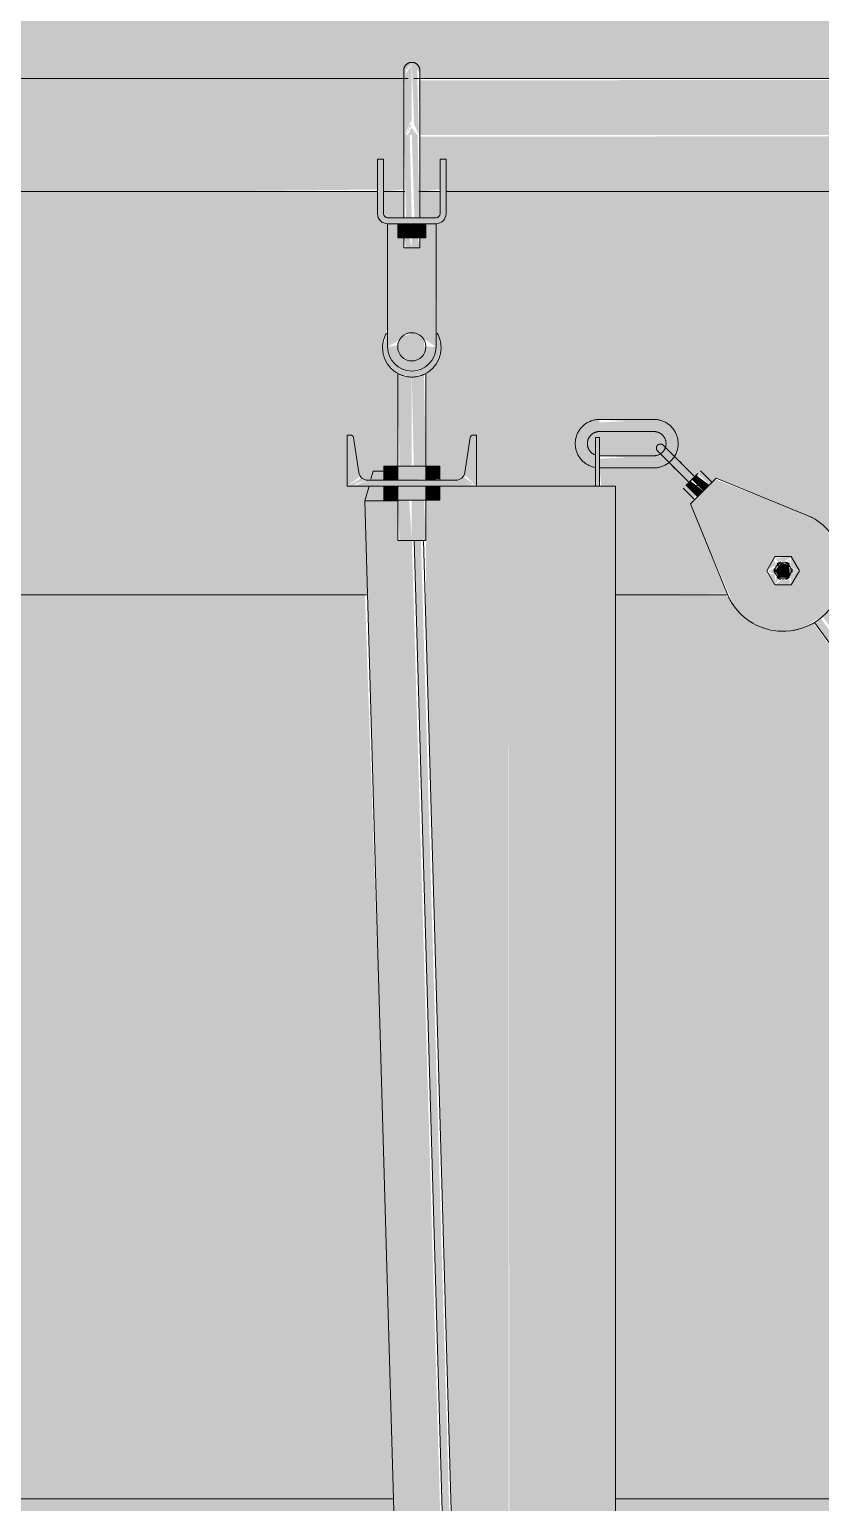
# Model space of a CAD drawing. Header units: inches. Extents: x -55396 to -733, y -290 to 853.
# Drawn here: x -17101.19 to -17076.68, y 249.88 to 295.52 of the extents above; entities that cross this region are included whole.
import ezdxf

# ---------------------------------------------------------------- set-up
doc = ezdxf.new("R2010")
doc.units = ezdxf.units.IN
doc.header["$MEASUREMENT"] = 0
for name, color, linetype, lineweight in [('I-WALL', 2, 'Continuous', 9), ('M-HVAC-DUCT', 70, 'Continuous', 9), ('Q-SPCQ', 91, 'Continuous', 9)]:
    doc.layers.add(name, color=color, linetype=linetype, lineweight=lineweight)

# ---------------------------------------------------------------- blocks, each defined once
blk = doc.blocks.new('Basketball_Backstop-Performance_Sports_Systems-3103-Ceiling_Hung - 27_-0_ to 27_-11 7_8_-652462-Section 1')
at = {"layer": 'Q-SPCQ'}
h = blk.add_hatch(color=256, dxfattribs=at)
h.paths.add_polyline_path([(21239.251, 292.25), (21239.428, 292.574), (21239.363, 292.556), (21239.303, 292.392)], flags=0)
h.paths.add_polyline_path([(21239.211, 292.25), (21239.428, 292.733), (21239.428, 294.444), (21239.205, 294.098), (21239.215, 293.795), (21239.22, 292.574)], flags=0)
for points in [[(21239.644, 292.25), (21239.592, 294.303), (21239.428, 294.444), (21239.499, 292.574), (21239.605, 292.339)], [(21239.428, 289.062), (21239.428, 289.5), (21238.99, 289.5), (21238.99, 289.062)], [(21239.428, 289.062), (21239.865, 289.062), (21239.865, 289.5), (21239.428, 289.5)], [(21239.428, 284.75), (21239.881, 284.871), (21240.213, 285.203), (21240.33, 285.687), (21240.213, 286.109), (21240.178, 286.072), (21240.12, 285.415), (21239.94, 285.144), (21239.568, 284.956), (21239.234, 284.963), (21238.897, 285.157), (21238.703, 285.493), (21238.643, 286.109), (21238.527, 285.615), (21238.643, 285.203), (21238.975, 284.871), (21239.355, 284.76)], [(21239.315, 285.265), (21239.647, 285.309), (21239.807, 285.469), (21239.807, 285.906), (21239.541, 286.11), (21239.118, 285.997), (21239.005, 285.801), (21239.005, 285.574)], [(21246.928, 283.069), (21246.928, 283.431), (21245.24, 283.344), (21245.24, 283.069)], [(21245.24, 281.375), (21245.24, 282.875), (21245.115, 282.875), (21245.115, 281.375)], [(21246.928, 281.944), (21246.928, 282.306), (21245.24, 282.219), (21245.24, 281.944)], [(21238.995, 281.555), (21238.995, 281.992), (21238.562, 281.992), (21238.562, 281.555)], [(21238.995, 281.555), (21239.861, 281.585), (21239.861, 281.992), (21238.995, 281.992), (21238.995, 281.585)], [(21239.861, 281.555), (21240.294, 281.585), (21240.294, 281.992), (21239.861, 281.992), (21239.861, 281.585)], [(21248.453, 281.225), (21248.64, 281.412), (21248.232, 281.711), (21248.099, 281.578)], [(21238.995, 280.937), (21238.995, 281.375), (21238.562, 281.375), (21238.562, 280.937)], [(21238.995, 280.937), (21239.861, 280.937), (21239.861, 281.375), (21238.995, 281.375)], [(21240.294, 280.937), (21240.294, 281.375), (21239.861, 281.375), (21239.861, 280.937)], [(21248.265, 281.037), (21248.453, 281.225), (21248.055, 281.534), (21247.912, 281.391), (21248.211, 281.092)], [(21242.464, 152.543), (21243.136, 152.543), (21239.428, 279.687), (21238.99, 279.687), (21238.99, 280.918), (21237.976, 280.918), (21241.642, 152.543)], [(21243.136, 152.543), (21243.161, 152.633), (21243.079, 164.369), (21239.71, 279.687), (21239.505, 279.687), (21243.077, 154.601)], [(21250.937, 278.533), (21251.053, 278.533), (21251.144, 278.625), (21251.105, 278.927), (21250.863, 278.991), (21250.678, 278.75), (21250.803, 278.533)]]:
    blk.add_hatch(color=256, dxfattribs=at).paths.add_polyline_path(points, flags=0)
h = blk.add_hatch(color=256, dxfattribs=at)
h.paths.add_polyline_path([(21239.605, 292.25), (21239.417, 292.476), (21239.303, 292.25), (21239.553, 292.25)], flags=0)
h.paths.add_polyline_path([(21286.04, 292.25), (21287.428, 292.25), (21287.428, 294), (21239.648, 293.94), (21239.653, 293.525), (21239.669, 292.25), (21281.198, 292.25)], flags=0)
h.paths.add_polyline_path([(21239.211, 292.25), (21239.251, 292.25), (21239.251, 292.339)], flags=0)
h.paths.add_polyline_path([(21218.255, 292.25), (21239.211, 292.25), (21239.205, 294), (21191.428, 293.94), (21191.428, 292.25), (21213.414, 292.25)], flags=0)
h = blk.add_hatch(color=256, dxfattribs=at)
h.paths.add_polyline_path([(21287.428, 290.5), (21287.428, 292.25), (21239.669, 292.194), (21239.669, 290.5), (21240.303, 290.56), (21240.303, 291), (21240.49, 291), (21240.49, 290.5), (21271.514, 290.5)], flags=0)
h.paths.add_polyline_path([(21232.781, 290.5), (21238.365, 290.56), (21238.365, 291), (21238.553, 291), (21238.553, 290.5), (21239.186, 290.56), (21239.186, 292.25), (21191.428, 292.25), (21191.428, 290.5), (21213.414, 290.5)], flags=0)
h = blk.add_hatch(color=256, dxfattribs=at)
h.paths.add_polyline_path([(21239.363, 288.75), (21239.428, 288.75), (21239.358, 289.062), (21239.186, 289.062), (21239.251, 288.75), (21239.303, 288.75)], flags=0)
h.paths.add_polyline_path([(21239.289, 289.687), (21239.428, 289.687), (21239.363, 292.25), (21239.186, 292.25), (21239.251, 289.687)], flags=0)
h = blk.add_hatch(color=256, dxfattribs=at)
h.paths.add_polyline_path([(21239.493, 288.75), (21239.669, 288.75), (21239.605, 289.062), (21239.428, 289.062), (21239.428, 288.75)], flags=0)
h.paths.add_polyline_path([(21239.553, 289.687), (21239.669, 289.687), (21239.605, 292.25), (21239.428, 292.25), (21239.509, 289.687)], flags=0)
h = blk.add_hatch(color=256, dxfattribs=at)
h.paths.add_polyline_path([(21238.678, 289.5), (21240.178, 289.5), (21240.178, 289.687), (21238.678, 289.687)], flags=0)
h.paths.add_polyline_path([(21238.553, 289.812), (21238.553, 291), (21238.365, 291), (21238.365, 289.812)], flags=0)
h.paths.add_polyline_path([(21240.49, 289.812), (21240.49, 291), (21240.303, 291), (21240.303, 289.812)], flags=0)
h = blk.add_hatch(color=256, dxfattribs=at)
h.paths.add_polyline_path([(21239.428, 284.937), (21239.803, 285.038), (21240.077, 285.312), (21240.178, 285.687), (21239.807, 285.687), (21239.727, 285.389), (21239.533, 285.294), (21239.27, 285.31), (21239.005, 285.687), (21239.005, 285.737), (21238.678, 285.687), (21238.778, 285.312), (21239.053, 285.038), (21239.234, 284.963)], flags=0)
h.paths.add_polyline_path([(21238.678, 285.687), (21239.066, 285.906), (21239.263, 286.073), (21239.598, 286.066), (21240.178, 285.687), (21240.178, 289.5), (21239.865, 289.5), (21239.865, 289.062), (21239.669, 289.062), (21239.605, 288.75), (21239.186, 288.75), (21239.186, 289.062), (21238.99, 289.062), (21238.99, 289.5), (21238.678, 289.5), (21238.678, 286.469)], flags=0)
h = blk.add_hatch(color=256, dxfattribs=at)
h.paths.add_polyline_path([(21239.428, 279.687), (21239.343, 280.937), (21238.992, 280.937), (21239.049, 279.687), (21239.315, 279.687)], flags=0)
h.paths.add_polyline_path([(21239.24, 281.992), (21239.428, 281.992), (21239.428, 284.75), (21238.997, 284.781), (21239.049, 281.992), (21239.181, 281.992)], flags=0)
h = blk.add_hatch(color=256, dxfattribs=at)
h.paths.add_polyline_path([(21239.865, 279.687), (21239.807, 280.937), (21239.428, 280.937), (21239.428, 279.687), (21239.861, 279.687)], flags=0)
h.paths.add_polyline_path([(21239.725, 281.992), (21239.862, 281.992), (21239.806, 284.833), (21239.428, 284.75), (21239.489, 281.992), (21239.675, 281.992)], flags=0)
h = blk.add_hatch(color=256, dxfattribs=at)
h.paths.add_polyline_path([(21241.428, 281.375), (21241.428, 282.955), (21241.236, 282.879), (21241.071, 281.793), (21241.249, 281.585)], flags=0)
h.paths.add_polyline_path([(21241.428, 281.375), (21241.021, 281.671), (21241.045, 281.585)], flags=0)
h.paths.add_polyline_path([(21237.428, 281.375), (21237.785, 281.793), (21237.619, 282.879), (21237.428, 282.955), (21237.428, 281.585)], flags=0)
h.paths.add_polyline_path([(21237.428, 281.375), (21237.834, 281.671), (21237.802, 281.729), (21237.622, 281.559)], flags=0)
h.paths.add_polyline_path([(21241.428, 281.375), (21240.794, 281.555), (21238.062, 281.555), (21237.622, 281.375)], flags=0)
h = blk.add_hatch(color=256, dxfattribs=at)
h.paths.add_polyline_path([(21238.562, 280.918), (21238.562, 280.937), (21238.562, 281.375), (21238.103, 281.375), (21237.976, 280.918)], flags=0)
h.paths.add_polyline_path([(21238.562, 281.555), (21238.562, 281.832), (21238.231, 281.832), (21238.153, 281.555)], flags=0)
h = blk.add_hatch(color=256, dxfattribs=at)
h.paths.add_polyline_path([(21251.016, 276.877), (21251.47, 276.955), (21252.148, 277.341), (21252.254, 277.424), (21252.537, 277.787), (21252.723, 278.208), (21252.801, 278.662), (21252.766, 279.121), (21252.62, 279.557), (21252.148, 280.158), (21252.038, 280.261), (21251.144, 280.687), (21248.813, 281.585), (21248.055, 280.827), (21249.417, 277.64), (21249.733, 277.305), (21250.121, 277.058), (21250.557, 276.912)], flags=0)
h.paths.add_polyline_path([(21250.675, 278.312), (21250.803, 278.5), (21250.697, 278.5), (21250.684, 278.389)], flags=0)
h.paths.add_polyline_path([(21250.675, 279.187), (21250.784, 278.991), (21250.832, 279.071), (21250.711, 279.161)], flags=0)
h.paths.add_polyline_path([(21251.433, 278.75), (21251.199, 278.823), (21251.263, 278.677), (21251.408, 278.739)], flags=0)
h.paths.add_polyline_path([(21251.18, 278.312), (21251.104, 278.533), (21251.014, 278.436), (21251.144, 278.339)], flags=0)
h.paths.add_polyline_path([(21250.675, 278.312), (21250.423, 278.75), (21250.711, 279.187), (21251.206, 279.143), (21251.39, 278.675), (21251.119, 278.312), (21250.698, 278.312)], flags=0)
h.paths.add_polyline_path([(21250.67, 278.643), (21250.67, 278.857), (21250.476, 278.727), (21250.623, 278.663)], flags=0)
h.paths.add_polyline_path([(21251.149, 278.919), (21251.12, 279.143), (21251.053, 279), (21251.144, 278.926)], flags=0)
h = blk.add_hatch(color=256, dxfattribs=at)
h.paths.add_polyline_path([(21241.938, 116), (21242.428, 116), (21242.408, 119.783), (21239.38, 119.813), (21239.226, 119.814), (21239.115, 119.793), (21239.115, 116), (21241.642, 116)], flags=0)
h.paths.add_polyline_path([(21241.938, 120), (21242.428, 120.125), (21242.406, 120.169), (21242.117, 120.065)], flags=0)
h.paths.add_polyline_path([(21242.428, 119.823), (21242.407, 119.938), (21242.284, 119.875), (21242.408, 119.83)], flags=0)
h.paths.add_polyline_path([(21239.354, 120.172), (21240.34, 120.211), (21241.938, 120.213), (21242.428, 120.25), (21242.362, 128.75), (21239.115, 128.75), (21239.115, 128.312), (21239.803, 128.312), (21239.803, 128.125), (21239.115, 128.125), (21239.115, 120.206), (21239.397, 120.189)], flags=0)
h.paths.add_polyline_path([(21239.559, 129.25), (21242.428, 129.25), (21242.428, 135.471), (21239.38, 135.501), (21239.215, 135.5), (21239.115, 135.48), (21239.115, 129.875), (21239.803, 129.875), (21239.803, 129.687), (21239.115, 129.687), (21239.115, 129.25), (21239.533, 129.25)], flags=0)
h.paths.add_polyline_path([(21242.428, 135.511), (21242.428, 135.623), (21242.117, 135.623), (21242.326, 135.547)], flags=0)
h.paths.add_polyline_path([(21241.938, 135.687), (21242.428, 135.812), (21242.428, 135.864), (21242.117, 135.752)], flags=0)
h.paths.add_polyline_path([(21239.354, 135.86), (21240.34, 135.899), (21241.938, 135.901), (21242.428, 135.937), (21242.428, 152.543), (21241.642, 152.543), (21241.349, 161.787), (21240.582, 161.753), (21239.115, 161.793), (21239.115, 135.894), (21239.397, 135.876)], flags=0)
h.paths.add_polyline_path([(21239.354, 162.172), (21240.34, 162.211), (21241.365, 162.249), (21239.559, 224.125), (21239.115, 224.125), (21239.197, 162.214), (21239.397, 162.189)], flags=0)
h.paths.add_polyline_path([(21242.428, 187.186), (21242.428, 224.75), (21241.355, 224.75), (21242.382, 188.789)], flags=0)
h.paths.add_polyline_path([(21239.47, 224.312), (21239.593, 224.312), (21239.559, 224.75), (21239.115, 224.75), (21239.154, 224.312), (21239.342, 224.312)], flags=0)
h.paths.add_polyline_path([(21239.559, 225.25), (21239.566, 225.25), (21239.47, 225.687), (21239.115, 225.687), (21239.154, 225.25), (21239.47, 225.25)], flags=0)
h.paths.add_polyline_path([(21241.57, 225.25), (21242.428, 225.25), (21242.428, 281.375), (21240.294, 281.375), (21240.294, 280.937), (21239.864, 280.918), (21239.871, 276.701), (21241.341, 225.25)], flags=0)
h.paths.add_polyline_path([(21239.47, 225.875), (21239.548, 225.875), (21239.115, 241.022), (21239.153, 225.875), (21239.339, 225.875)], flags=0)
h = blk.add_hatch(color=256, dxfattribs=at)
h.paths.add_polyline_path([(21244.77, 116), (21245.74, 116), (21245.738, 119.125), (21245.053, 119.125), (21245.053, 119.312), (21245.74, 119.312), (21245.738, 119.75), (21242.428, 119.75), (21242.464, 116), (21244.084, 116)], flags=0)
h.paths.add_polyline_path([(21245.297, 120.25), (21245.74, 120.25), (21245.737, 120.687), (21245.053, 120.687), (21245.053, 120.875), (21245.74, 120.875), (21245.732, 128.803), (21245.351, 128.769), (21245.07, 128.751), (21242.428, 128.75), (21242.464, 120.25), (21245.283, 120.25)], flags=0)
h.paths.add_polyline_path([(21242.428, 128.823), (21242.918, 129), (21242.428, 128.875)], flags=0)
h.paths.add_polyline_path([(21242.918, 129), (21242.428, 129.125), (21242.464, 129.06)], flags=0)
h.paths.add_polyline_path([(21245.502, 129.172), (21245.627, 129.217), (21245.74, 129.25), (21245.727, 134.812), (21245.053, 134.812), (21245.053, 135), (21245.74, 135.065), (21245.727, 135.437), (21242.428, 135.437), (21242.464, 129.179), (21244.084, 129.232), (21245.367, 129.189)], flags=0)
h.paths.add_polyline_path([(21244.77, 135.937), (21245.74, 135.937), (21245.726, 136.375), (21245.053, 136.375), (21245.053, 136.562), (21245.74, 136.562), (21245.71, 161.125), (21245.053, 161.125), (21245.053, 161.312), (21245.74, 161.312), (21245.709, 161.75), (21243.154, 161.75), (21243.161, 159.485), (21243.096, 152.543), (21242.428, 152.543), (21242.464, 135.937), (21244.687, 135.937)], flags=0)
h.paths.add_polyline_path([(21243.14, 162.25), (21245.74, 162.25), (21245.708, 162.687), (21245.053, 162.687), (21245.053, 162.875), (21245.74, 162.875), (21245.666, 224.81), (21245.351, 224.769), (21245.07, 224.751), (21242.428, 224.75), (21242.464, 185.916), (21243.136, 162.381)], flags=0)
h.paths.add_polyline_path([(21242.428, 224.823), (21242.72, 224.974), (21242.428, 224.875)], flags=0)
h.paths.add_polyline_path([(21242.918, 225), (21242.428, 225.125), (21242.464, 225.06), (21242.72, 225.026)], flags=0)
h.paths.add_polyline_path([(21245.502, 225.172), (21245.627, 225.217), (21245.74, 225.25), (21245.74, 281.375), (21242.428, 281.375), (21242.464, 225.179), (21244.084, 225.232), (21245.409, 225.184)], flags=0)
h = blk.add_hatch(color=256, dxfattribs=at)
h.paths.add_polyline_path([(21252.794, 278.622), (21392.557, 280.835), (21392.553, 281.065), (21252.789, 278.857), (21252.795, 278.628)], flags=0)
h.paths.add_polyline_path([(21251.162, 278.633), (21251.204, 278.714), (21251.142, 278.91), (21251.118, 278.823), (21251.156, 278.636)], flags=0)
h.paths.add_polyline_path([(21394.173, 280.823), (21394.211, 280.894), (21394.17, 280.83)], flags=0)
h = blk.add_hatch(color=256, dxfattribs=at)
h.paths.add_polyline_path([(21250.937, 278.312), (21251.18, 278.312), (21250.928, 278.5), (21250.675, 278.312)], flags=0)
h.paths.add_polyline_path([(21250.675, 278.312), (21250.678, 278.64), (21250.472, 278.665)], flags=0)
h.paths.add_polyline_path([(21251.18, 278.312), (21251.433, 278.75), (21251.144, 278.625), (21251.155, 278.533)], flags=0)
h.paths.add_polyline_path([(21251.18, 279.187), (21250.735, 279.143), (21250.937, 279.007), (21251.12, 279.143)], flags=0)
h.paths.add_polyline_path([(21251.433, 278.75), (21251.175, 279.143), (21251.144, 278.875), (21251.319, 278.799)], flags=0)
h.paths.add_polyline_path([(21250.423, 278.75), (21250.705, 278.927), (21250.649, 279.143), (21250.562, 278.991)], flags=0)
h = blk.add_hatch(color=256, dxfattribs=at)
h.paths.add_polyline_path([(21300.582, 210.221), (21300.826, 210.401), (21300.604, 210.382), (21300.578, 210.227)], flags=0)
h.paths.add_polyline_path([(21298.607, 212.937), (21298.782, 213.033), (21298.907, 213.056), (21252.084, 277.292), (21251.916, 277.126), (21298.52, 213.056)], flags=0)
h.paths.add_polyline_path([(21250.964, 278.473), (21251.149, 278.581), (21251.068, 278.549), (21250.937, 278.533), (21250.959, 278.477)], flags=0)
for p, q in [((21239.317, 294), (21191.428, 294)), ((21287.428, 294), (21239.488, 294)), ((21239.178, 292.25), (21239.178, 289.687)), ((21239.678, 289.687), (21239.678, 292.25)), ((21238.553, 291.5), (21238.365, 291.5)), ((21238.365, 291), (21238.365, 291.5)), ((21238.365, 291.5), (21238.365, 291.369)), ((21238.553, 291.5), (21238.365, 291.5)), ((21238.365, 291.346), (21238.365, 291.003)), ((21238.553, 291.369), (21238.553, 291.5)), ((21238.553, 291.5), (21238.553, 291)), ((21238.553, 291.003), (21238.553, 291.346)), ((21240.49, 291.5), (21240.303, 291.5)), ((21240.303, 291), (21240.303, 291.5)), ((21240.303, 291.5), (21240.303, 291.369)), ((21240.49, 291.5), (21240.303, 291.5)), ((21240.303, 291.346), (21240.303, 291.003)), ((21240.49, 291.369), (21240.49, 291.5)), ((21240.49, 291.5), (21240.49, 291)), ((21240.49, 291.003), (21240.49, 291.346)), ((21238.365, 291), (21238.365, 289.812)), ((21238.553, 289.812), (21238.553, 291)), ((21240.303, 289.812), (21240.303, 291)), ((21240.49, 291), (21240.49, 289.812)), ((21191.428, 290.5), (21238.365, 290.5)), ((21238.553, 290.5), (21239.211, 290.5)), ((21239.178, 290.5), (21239.178, 289.687)), ((21239.178, 290.5), (21239.178, 289.687)), ((21239.178, 290.5), (21239.178, 289.687)), ((21239.644, 290.5), (21240.303, 290.5)), ((21239.678, 289.687), (21239.678, 290.5)), ((21239.678, 289.687), (21239.678, 290.5)), ((21239.678, 289.687), (21239.678, 290.5)), ((21240.49, 290.5), (21287.428, 290.5)), ((21240.178, 289.687), (21238.678, 289.687)), ((21238.678, 289.5), (21238.678, 285.687)), ((21238.678, 289.5), (21240.178, 289.5)), ((21238.99, 289.062), (21238.99, 289.5)), ((21239.178, 289.5), (21239.178, 288.75)), ((21239.428, 289.5), (21239.428, 289.062)), ((21239.678, 288.75), (21239.678, 289.5)), ((21239.865, 289.062), (21239.865, 289.5)), ((21240.178, 285.687), (21240.178, 289.5)), ((21239.428, 289.062), (21238.99, 289.062)), ((21239.865, 289.062), (21239.428, 289.062)), ((21239.428, 288.75), (21239.186, 288.75)), ((21239.669, 288.75), (21239.428, 288.75)), ((21238.99, 284.862), (21238.99, 281.992)), ((21238.99, 284.862), (21238.99, 281.992)), ((21239.865, 281.992), (21239.865, 284.862)), ((21239.865, 281.992), (21239.865, 284.862)), ((21246.928, 283.437), (21245.24, 283.437)), ((21237.53, 282.955), (21237.428, 282.955)), ((21237.428, 282.955), (21237.428, 281.375)), ((21241.428, 282.955), (21241.325, 282.955)), ((21241.428, 281.375), (21241.428, 282.955)), ((21245.24, 283.062), (21246.928, 283.062)), ((21237.785, 281.793), (21237.619, 282.879)), ((21241.236, 282.879), (21241.071, 281.793)), ((21245.115, 281.375), (21245.115, 282.875)), ((21245.24, 282.875), (21245.115, 282.875)), ((21245.24, 282.875), (21245.24, 281.375)), ((21246.928, 282.312), (21245.24, 282.312)), ((21238.231, 281.832), (21238.162, 281.585)), ((21238.562, 281.832), (21238.231, 281.832)), ((21238.562, 281.992), (21238.995, 281.992)), ((21238.562, 281.555), (21238.562, 281.992)), ((21238.995, 281.992), (21239.861, 281.992)), ((21238.995, 281.555), (21238.995, 281.992)), ((21239.861, 281.992), (21240.294, 281.992)), ((21239.861, 281.555), (21239.861, 281.992)), ((21240.294, 281.992), (21240.294, 281.555)), ((21245.24, 281.937), (21246.928, 281.937)), ((21247.912, 281.391), (21248.099, 281.578)), ((21248.055, 280.827), (21248.851, 281.623)), ((21248.099, 281.578), (21248.287, 281.766)), ((21248.718, 281.49), (21248.365, 281.844)), ((21251.636, 280.486), (21248.851, 281.623)), ((21237.428, 281.375), (21241.428, 281.375)), ((21238.103, 281.375), (21237.976, 280.918)), ((21240.794, 281.555), (21238.062, 281.555)), ((21238.562, 280.937), (21238.562, 281.375)), ((21238.995, 280.937), (21238.995, 281.375)), ((21239.861, 280.937), (21239.861, 281.375)), ((21240.294, 281.375), (21240.294, 280.937)), ((21241.422, 281.375), (21242.428, 281.375)), ((21242.428, 281.375), (21245.74, 281.375)), ((21245.74, 225.168), (21245.74, 281.375)), ((21247.834, 281.313), (21248.188, 280.96)), ((21237.976, 280.918), (21239.016, 280.918)), ((21237.976, 280.918), (21241.642, 152.543)), ((21238.995, 280.937), (21238.562, 280.937)), ((21238.99, 280.937), (21238.99, 279.687)), ((21239.861, 280.937), (21238.995, 280.937)), ((21240.294, 280.937), (21239.861, 280.937)), ((21239.865, 279.687), (21239.865, 280.937)), ((21248.055, 280.827), (21249.192, 278.042)), ((21239.428, 279.687), (21238.99, 279.687)), ((21239.865, 279.687), (21239.428, 279.687)), ((21243.136, 152.543), (21239.505, 279.687)), ((21243.14, 162.238), (21239.786, 279.687)), ((21250.675, 279.187), (21250.423, 278.75)), ((21251.18, 279.187), (21250.675, 279.187)), ((21250.796, 278.904), (21250.708, 278.903)), ((21251.433, 278.75), (21251.18, 279.187)), ((21250.423, 278.75), (21250.675, 278.312)), ((21251.18, 278.312), (21251.433, 278.75)), ((21250.675, 278.312), (21251.18, 278.312)), ((21251.9, 277.148), (21298.607, 212.937))]:
    blk.add_line(p, q, dxfattribs=at)
at = {"layer": 'Q-SPCQ', "flags": 128}
for points in [[(21239.178, 294.25), (21239.178, 294.26), (21239.179, 294.27), (21239.18, 294.28), (21239.181, 294.29), (21239.183, 294.3), (21239.185, 294.309), (21239.188, 294.319), (21239.191, 294.329), (21239.194, 294.338), (21239.198, 294.347), (21239.202, 294.356), (21239.206, 294.365), (21239.211, 294.374), (21239.216, 294.383), (21239.221, 294.391), (21239.227, 294.399), (21239.233, 294.407), (21239.24, 294.415), (21239.247, 294.422), (21239.254, 294.429), (21239.261, 294.436), (21239.269, 294.443), (21239.276, 294.449), (21239.284, 294.455), (21239.293, 294.46), (21239.301, 294.466), (21239.31, 294.47), (21239.319, 294.475), (21239.328, 294.479), (21239.337, 294.483), (21239.347, 294.486), (21239.356, 294.49), (21239.366, 294.492), (21239.376, 294.494), (21239.385, 294.496), (21239.395, 294.498), (21239.405, 294.499), (21239.415, 294.5), (21239.425, 294.5), (21239.428, 294.5)], [(21239.178, 294.25), (21239.178, 294.26), (21239.179, 294.27), (21239.18, 294.28), (21239.181, 294.29), (21239.183, 294.3), (21239.185, 294.309), (21239.188, 294.319), (21239.191, 294.329), (21239.194, 294.338), (21239.198, 294.347), (21239.202, 294.356), (21239.206, 294.365), (21239.211, 294.374), (21239.216, 294.383), (21239.221, 294.391), (21239.227, 294.399), (21239.233, 294.407), (21239.24, 294.415), (21239.247, 294.422), (21239.254, 294.429), (21239.261, 294.436), (21239.269, 294.443), (21239.276, 294.449), (21239.284, 294.455), (21239.293, 294.46), (21239.301, 294.466), (21239.31, 294.47), (21239.319, 294.475), (21239.328, 294.479), (21239.337, 294.483), (21239.347, 294.486), (21239.356, 294.49), (21239.366, 294.492), (21239.376, 294.494), (21239.385, 294.496), (21239.395, 294.498), (21239.405, 294.499), (21239.415, 294.5), (21239.425, 294.5), (21239.428, 294.5)], [(21239.428, 294.5), (21239.438, 294.5), (21239.448, 294.499), (21239.458, 294.498), (21239.468, 294.497), (21239.477, 294.495), (21239.487, 294.493), (21239.497, 294.49), (21239.506, 294.487), (21239.516, 294.484), (21239.525, 294.48), (21239.534, 294.476), (21239.543, 294.472), (21239.552, 294.467), (21239.561, 294.462), (21239.569, 294.456), (21239.577, 294.451), (21239.585, 294.444), (21239.593, 294.438), (21239.6, 294.431), (21239.607, 294.424), (21239.614, 294.417), (21239.62, 294.409), (21239.627, 294.401), (21239.633, 294.393), (21239.638, 294.385), (21239.643, 294.377), (21239.648, 294.368), (21239.653, 294.359), (21239.657, 294.35), (21239.661, 294.341), (21239.664, 294.331), (21239.667, 294.322), (21239.67, 294.312), (21239.672, 294.302), (21239.674, 294.292), (21239.676, 294.283), (21239.677, 294.273), (21239.677, 294.263), (21239.678, 294.253), (21239.678, 294.25)], [(21239.428, 294.5), (21239.438, 294.5), (21239.448, 294.499), (21239.458, 294.498), (21239.468, 294.497), (21239.477, 294.495), (21239.487, 294.493), (21239.497, 294.49), (21239.506, 294.487), (21239.516, 294.484), (21239.525, 294.48), (21239.534, 294.476), (21239.543, 294.472), (21239.552, 294.467), (21239.561, 294.462), (21239.569, 294.456), (21239.577, 294.451), (21239.585, 294.444), (21239.593, 294.438), (21239.6, 294.431), (21239.607, 294.424), (21239.614, 294.417), (21239.62, 294.409), (21239.627, 294.401), (21239.633, 294.393), (21239.638, 294.385), (21239.643, 294.377), (21239.648, 294.368), (21239.653, 294.359), (21239.657, 294.35), (21239.661, 294.341), (21239.664, 294.331), (21239.667, 294.322), (21239.67, 294.312), (21239.672, 294.302), (21239.674, 294.292), (21239.676, 294.283), (21239.677, 294.273), (21239.677, 294.263), (21239.678, 294.253), (21239.678, 294.25)], [(21239.178, 294.233), (21239.178, 294.242), (21239.178, 294.247), (21239.178, 294.25)], [(21239.178, 294.25), (21239.178, 294.248), (21239.178, 294.244), (21239.178, 294.236)], [(21239.178, 293.975), (21239.178, 294.014), (21239.178, 294.05), (21239.178, 294.084), (21239.178, 294.114), (21239.178, 294.142), (21239.178, 294.166), (21239.178, 294.187), (21239.178, 294.206), (21239.178, 294.221), (21239.178, 294.233), (21239.178, 294.242), (21239.178, 294.247), (21239.178, 294.25)], [(21239.178, 294.25), (21239.178, 294.248), (21239.178, 294.244), (21239.178, 294.236), (21239.178, 294.224), (21239.178, 294.21), (21239.178, 294.193), (21239.178, 294.172), (21239.178, 294.148), (21239.178, 294.122), (21239.178, 294.092), (21239.178, 294.06), (21239.178, 294.024), (21239.178, 293.986), (21239.178, 293.945), (21239.178, 293.901), (21239.178, 293.854), (21239.178, 293.805), (21239.178, 293.754), (21239.178, 293.7), (21239.178, 293.643), (21239.178, 293.585), (21239.178, 293.524), (21239.178, 293.462), (21239.178, 293.397), (21239.178, 293.331), (21239.178, 293.262), (21239.178, 293.193), (21239.178, 293.121), (21239.178, 293.049), (21239.178, 292.975), (21239.178, 292.9), (21239.178, 292.823), (21239.178, 292.746), (21239.178, 292.668), (21239.178, 292.59), (21239.178, 292.511), (21239.178, 292.431), (21239.178, 292.352), (21239.178, 292.272), (21239.178, 292.25)], [(21239.178, 294.014), (21239.178, 294.05), (21239.178, 294.084)], [(21239.178, 294.06), (21239.178, 294.024), (21239.178, 293.986)], [(21239.678, 294.233), (21239.678, 294.242), (21239.678, 294.247), (21239.678, 294.25)], [(21239.678, 294.25), (21239.678, 294.248), (21239.678, 294.244), (21239.678, 294.236)], [(21239.678, 292.25), (21239.678, 292.33), (21239.678, 292.41), (21239.678, 292.489), (21239.678, 292.569), (21239.678, 292.647), (21239.678, 292.725), (21239.678, 292.803), (21239.678, 292.879), (21239.678, 292.955), (21239.678, 293.029), (21239.678, 293.102), (21239.678, 293.174), (21239.678, 293.244), (21239.678, 293.312), (21239.678, 293.379), (21239.678, 293.444), (21239.678, 293.508), (21239.678, 293.569), (21239.678, 293.628), (21239.678, 293.685), (21239.678, 293.739), (21239.678, 293.791), (21239.678, 293.841), (21239.678, 293.888), (21239.678, 293.933), (21239.678, 293.975), (21239.678, 294.014), (21239.678, 294.05), (21239.678, 294.084), (21239.678, 294.114), (21239.678, 294.142), (21239.678, 294.166), (21239.678, 294.187), (21239.678, 294.206), (21239.678, 294.221), (21239.678, 294.233), (21239.678, 294.242), (21239.678, 294.247), (21239.678, 294.25)], [(21239.678, 294.25), (21239.678, 294.248), (21239.678, 294.244), (21239.678, 294.236), (21239.678, 294.224), (21239.678, 294.21), (21239.678, 294.193), (21239.678, 294.172), (21239.678, 294.148), (21239.678, 294.122), (21239.678, 294.092), (21239.678, 294.06), (21239.678, 294.024), (21239.678, 293.986)], [(21239.678, 294.014), (21239.678, 294.05), (21239.678, 294.084)], [(21239.678, 294.06), (21239.678, 294.024), (21239.678, 293.986)], [(21245.24, 283.437), (21245.21, 283.437), (21245.18, 283.435), (21245.151, 283.432), (21245.121, 283.428), (21245.091, 283.423), (21245.062, 283.416), (21245.033, 283.408), (21245.004, 283.399), (21244.976, 283.389), (21244.948, 283.378), (21244.921, 283.366), (21244.894, 283.353), (21244.868, 283.338), (21244.842, 283.323), (21244.817, 283.307), (21244.792, 283.289), (21244.769, 283.271), (21244.746, 283.251), (21244.724, 283.231), (21244.702, 283.21), (21244.682, 283.188), (21244.662, 283.165), (21244.644, 283.142), (21244.626, 283.118), (21244.609, 283.093), (21244.594, 283.067), (21244.579, 283.041), (21244.565, 283.014), (21244.553, 282.987), (21244.541, 282.959), (21244.531, 282.931), (21244.522, 282.903), (21244.514, 282.874), (21244.507, 282.844), (21244.501, 282.815), (21244.497, 282.785), (21244.493, 282.756), (21244.491, 282.726), (21244.49, 282.696), (21244.49, 282.687)], [(21247.678, 282.687), (21247.677, 282.717), (21247.675, 282.747), (21247.672, 282.777), (21247.668, 282.807), (21247.663, 282.837), (21247.656, 282.866), (21247.649, 282.895), (21247.64, 282.923), (21247.63, 282.952), (21247.619, 282.98), (21247.606, 283.007), (21247.593, 283.034), (21247.579, 283.06), (21247.563, 283.086), (21247.547, 283.111), (21247.529, 283.135), (21247.511, 283.159), (21247.492, 283.182), (21247.471, 283.204), (21247.45, 283.226), (21247.428, 283.246), (21247.406, 283.266), (21247.382, 283.284), (21247.358, 283.302), (21247.333, 283.319), (21247.307, 283.334), (21247.281, 283.349), (21247.255, 283.363), (21247.227, 283.375), (21247.2, 283.387), (21247.171, 283.397), (21247.143, 283.406), (21247.114, 283.414), (21247.085, 283.421), (21247.055, 283.427), (21247.026, 283.431), (21246.996, 283.434), (21246.966, 283.437), (21246.936, 283.437), (21246.928, 283.437)], [(21244.865, 282.687), (21244.866, 282.702), (21244.867, 282.717), (21244.868, 282.732), (21244.87, 282.747), (21244.873, 282.762), (21244.876, 282.777), (21244.88, 282.791), (21244.884, 282.805), (21244.889, 282.82), (21244.895, 282.834), (21244.901, 282.847), (21244.908, 282.861), (21244.915, 282.874), (21244.923, 282.887), (21244.931, 282.899), (21244.94, 282.911), (21244.949, 282.923), (21244.958, 282.935), (21244.968, 282.946), (21244.979, 282.957), (21244.99, 282.967), (21245.001, 282.977), (21245.013, 282.986), (21245.025, 282.995), (21245.038, 283.003), (21245.05, 283.011), (21245.064, 283.018), (21245.077, 283.025), (21245.091, 283.031), (21245.104, 283.037), (21245.119, 283.042), (21245.133, 283.047), (21245.147, 283.051), (21245.162, 283.054), (21245.177, 283.057), (21245.191, 283.059), (21245.206, 283.061), (21245.221, 283.062), (21245.236, 283.062), (21245.24, 283.062)], [(21246.928, 283.062), (21246.943, 283.062), (21246.958, 283.061), (21246.973, 283.06), (21246.988, 283.058), (21247.002, 283.055), (21247.017, 283.052), (21247.031, 283.048), (21247.046, 283.043), (21247.06, 283.038), (21247.074, 283.033), (21247.088, 283.027), (21247.101, 283.02), (21247.114, 283.013), (21247.127, 283.005), (21247.14, 282.997), (21247.152, 282.988), (21247.164, 282.979), (21247.175, 282.969), (21247.186, 282.959), (21247.197, 282.949), (21247.207, 282.938), (21247.217, 282.926), (21247.226, 282.915), (21247.235, 282.903), (21247.243, 282.89), (21247.251, 282.877), (21247.259, 282.864), (21247.265, 282.851), (21247.272, 282.837), (21247.277, 282.823), (21247.282, 282.809), (21247.287, 282.795), (21247.291, 282.781), (21247.295, 282.766), (21247.297, 282.751), (21247.3, 282.736), (21247.301, 282.722), (21247.302, 282.707), (21247.303, 282.692), (21247.303, 282.687)], [(21244.49, 282.687), (21244.491, 282.658), (21244.493, 282.628), (21244.496, 282.598), (21244.5, 282.568), (21244.505, 282.538), (21244.512, 282.509), (21244.52, 282.48), (21244.528, 282.452), (21244.538, 282.423), (21244.55, 282.395), (21244.562, 282.368), (21244.575, 282.341), (21244.589, 282.315), (21244.605, 282.289), (21244.621, 282.264), (21244.639, 282.24), (21244.657, 282.216), (21244.676, 282.193), (21244.697, 282.171), (21244.718, 282.149), (21244.74, 282.129), (21244.762, 282.109), (21244.786, 282.091), (21244.81, 282.073), (21244.835, 282.056), (21244.861, 282.041), (21244.887, 282.026), (21244.914, 282.012), (21244.941, 282), (21244.969, 281.988), (21244.997, 281.978), (21245.025, 281.969), (21245.054, 281.961), (21245.083, 281.954), (21245.113, 281.948)], [(21245.108, 282.337), (21245.094, 282.342), (21245.081, 282.348), (21245.067, 282.355), (21245.054, 282.362), (21245.041, 282.37), (21245.029, 282.378), (21245.016, 282.387), (21245.005, 282.396), (21244.993, 282.406), (21244.982, 282.416), (21244.971, 282.426), (21244.961, 282.437), (21244.951, 282.449), (21244.942, 282.46), (21244.933, 282.472), (21244.925, 282.485), (21244.917, 282.498), (21244.91, 282.511), (21244.903, 282.524), (21244.897, 282.538), (21244.891, 282.552), (21244.886, 282.566), (21244.881, 282.58), (21244.877, 282.594), (21244.874, 282.609), (21244.871, 282.624), (21244.869, 282.639), (21244.867, 282.653), (21244.866, 282.668), (21244.865, 282.683), (21244.865, 282.687)], [(21246.928, 281.937), (21246.958, 281.938), (21246.988, 281.94), (21247.018, 281.943), (21247.047, 281.947), (21247.077, 281.952), (21247.106, 281.959), (21247.135, 281.967), (21247.164, 281.976), (21247.192, 281.986), (21247.22, 281.997), (21247.247, 282.009), (21247.274, 282.022), (21247.3, 282.037), (21247.326, 282.052), (21247.351, 282.068), (21247.376, 282.086), (21247.399, 282.104), (21247.422, 282.124), (21247.445, 282.144), (21247.466, 282.165), (21247.486, 282.187), (21247.506, 282.21), (21247.525, 282.233), (21247.542, 282.257), (21247.559, 282.282), (21247.575, 282.308), (21247.589, 282.334), (21247.603, 282.361), (21247.615, 282.388), (21247.627, 282.416), (21247.637, 282.444), (21247.646, 282.472), (21247.654, 282.501), (21247.661, 282.531), (21247.667, 282.56), (21247.671, 282.59), (21247.675, 282.619), (21247.677, 282.649), (21247.678, 282.679), (21247.678, 282.687)], [(21247.303, 282.687), (21247.303, 282.673), (21247.302, 282.658), (21247.3, 282.643), (21247.298, 282.628), (21247.295, 282.613), (21247.292, 282.598), (21247.288, 282.584), (21247.284, 282.57), (21247.279, 282.555), (21247.273, 282.541), (21247.267, 282.528), (21247.26, 282.514), (21247.253, 282.501), (21247.246, 282.488), (21247.237, 282.476), (21247.229, 282.464), (21247.219, 282.452), (21247.21, 282.44), (21247.2, 282.429), (21247.189, 282.418), (21247.178, 282.408), (21247.167, 282.398), (21247.155, 282.389), (21247.143, 282.38), (21247.13, 282.372), (21247.118, 282.364), (21247.105, 282.357), (21247.091, 282.35), (21247.078, 282.344), (21247.064, 282.338), (21247.05, 282.333), (21247.035, 282.328), (21247.021, 282.324), (21247.006, 282.321), (21246.992, 282.318), (21246.977, 282.316), (21246.962, 282.314), (21246.947, 282.313), (21246.932, 282.313), (21246.928, 282.312)], [(21247.039, 282.462), (21247.035, 282.466), (21247.032, 282.47), (21247.029, 282.474), (21247.026, 282.478), (21247.023, 282.482), (21247.02, 282.486), (21247.018, 282.49), (21247.015, 282.495), (21247.013, 282.499), (21247.011, 282.504), (21247.009, 282.508), (21247.008, 282.513), (21247.006, 282.518), (21247.005, 282.523), (21247.004, 282.528), (21247.003, 282.533), (21247.003, 282.538), (21247.002, 282.543), (21247.002, 282.548), (21247.002, 282.553), (21247.002, 282.558), (21247.003, 282.563), (21247.003, 282.567), (21247.004, 282.572), (21247.005, 282.577), (21247.006, 282.582), (21247.007, 282.587), (21247.009, 282.592), (21247.011, 282.596), (21247.013, 282.601), (21247.015, 282.606), (21247.017, 282.61), (21247.02, 282.614), (21247.022, 282.619), (21247.025, 282.623), (21247.028, 282.627), (21247.031, 282.631), (21247.034, 282.634), (21247.038, 282.638), (21247.039, 282.639)], [(21247.039, 282.639), (21247.042, 282.643), (21247.046, 282.646), (21247.05, 282.649), (21247.054, 282.652), (21247.058, 282.655), (21247.062, 282.658), (21247.067, 282.66), (21247.071, 282.662), (21247.076, 282.665), (21247.08, 282.667), (21247.085, 282.668), (21247.09, 282.67), (21247.094, 282.671), (21247.099, 282.673), (21247.104, 282.674), (21247.109, 282.674), (21247.114, 282.675), (21247.119, 282.675), (21247.124, 282.676), (21247.129, 282.676), (21247.134, 282.676), (21247.139, 282.675), (21247.144, 282.675), (21247.149, 282.674), (21247.154, 282.673), (21247.159, 282.672), (21247.163, 282.67), (21247.168, 282.669), (21247.173, 282.667), (21247.177, 282.665), (21247.182, 282.663), (21247.186, 282.661), (21247.191, 282.658), (21247.195, 282.656), (21247.199, 282.653), (21247.203, 282.65), (21247.207, 282.647), (21247.211, 282.643), (21247.215, 282.64), (21247.215, 282.639)], [(21247.215, 282.639), (21247.216, 282.639), (21247.217, 282.637), (21247.219, 282.635), (21247.222, 282.632), (21247.226, 282.629), (21247.231, 282.624), (21247.236, 282.618), (21247.242, 282.612), (21247.249, 282.605), (21247.257, 282.597), (21247.266, 282.589), (21247.275, 282.579), (21247.286, 282.569), (21247.297, 282.558), (21247.308, 282.546), (21247.32, 282.534), (21247.333, 282.521), (21247.347, 282.507), (21247.361, 282.493), (21247.376, 282.478), (21247.392, 282.463), (21247.408, 282.447), (21247.425, 282.43), (21247.442, 282.413), (21247.459, 282.395), (21247.477, 282.377), (21247.496, 282.359), (21247.515, 282.34), (21247.534, 282.321), (21247.554, 282.301), (21247.574, 282.281), (21247.594, 282.261), (21247.614, 282.24), (21247.635, 282.22), (21247.656, 282.199), (21247.677, 282.178), (21247.698, 282.157), (21247.719, 282.136), (21247.74, 282.114), (21247.746, 282.109)], [(21247.746, 282.109), (21247.725, 282.13), (21247.703, 282.151), (21247.682, 282.172), (21247.661, 282.193), (21247.64, 282.214), (21247.62, 282.235), (21247.599, 282.255), (21247.579, 282.276), (21247.559, 282.296), (21247.539, 282.315), (21247.52, 282.335), (21247.501, 282.354), (21247.482, 282.372), (21247.464, 282.39), (21247.446, 282.408), (21247.429, 282.425), (21247.412, 282.442), (21247.396, 282.458), (21247.38, 282.474), (21247.365, 282.489), (21247.351, 282.504), (21247.337, 282.518), (21247.324, 282.531), (21247.311, 282.543), (21247.3, 282.555), (21247.288, 282.566), (21247.278, 282.576), (21247.268, 282.586), (21247.26, 282.595), (21247.252, 282.603), (21247.244, 282.61), (21247.238, 282.617), (21247.232, 282.622), (21247.227, 282.627), (21247.223, 282.631), (21247.22, 282.635), (21247.218, 282.637), (21247.216, 282.638), (21247.216, 282.639)], [(21247.569, 281.932), (21247.548, 281.953), (21247.527, 281.974), (21247.506, 281.995), (21247.485, 282.016), (21247.464, 282.037), (21247.443, 282.058), (21247.422, 282.079), (21247.402, 282.099), (21247.382, 282.119), (21247.363, 282.139), (21247.343, 282.158), (21247.324, 282.177), (21247.306, 282.195), (21247.287, 282.214), (21247.27, 282.231), (21247.252, 282.249), (21247.236, 282.265), (21247.219, 282.282), (21247.204, 282.297), (21247.189, 282.312), (21247.174, 282.327), (21247.16, 282.341), (21247.147, 282.354), (21247.135, 282.366), (21247.123, 282.378), (21247.112, 282.389), (21247.101, 282.4), (21247.092, 282.409), (21247.083, 282.418), (21247.075, 282.426), (21247.067, 282.434), (21247.061, 282.44), (21247.055, 282.446), (21247.05, 282.451), (21247.046, 282.455), (21247.043, 282.458), (21247.041, 282.46), (21247.039, 282.462), (21247.039, 282.462)], [(21247.039, 282.462), (21247.039, 282.462), (21247.04, 282.461), (21247.043, 282.458), (21247.045, 282.456), (21247.049, 282.452), (21247.054, 282.447), (21247.059, 282.442), (21247.066, 282.435), (21247.073, 282.428), (21247.081, 282.42), (21247.089, 282.412), (21247.099, 282.402), (21247.109, 282.392), (21247.12, 282.381), (21247.131, 282.37), (21247.144, 282.357), (21247.157, 282.344), (21247.17, 282.331), (21247.185, 282.316), (21247.2, 282.301), (21247.215, 282.286), (21247.231, 282.27), (21247.248, 282.253), (21247.265, 282.236), (21247.283, 282.219), (21247.301, 282.2), (21247.319, 282.182), (21247.338, 282.163), (21247.357, 282.144), (21247.377, 282.124), (21247.397, 282.104), (21247.417, 282.084), (21247.437, 282.064), (21247.458, 282.043), (21247.479, 282.022), (21247.5, 282.001), (21247.521, 281.98), (21247.542, 281.959), (21247.563, 281.938), (21247.569, 281.932)], [(21247.746, 282.109), (21247.767, 282.088), (21247.788, 282.066), (21247.809, 282.045), (21247.83, 282.024), (21247.851, 282.003), (21247.872, 281.983), (21247.892, 281.962), (21247.913, 281.942), (21247.933, 281.922), (21247.952, 281.902), (21247.972, 281.883), (21247.991, 281.864), (21248.009, 281.845), (21248.028, 281.827), (21248.045, 281.809), (21248.063, 281.792), (21248.079, 281.775), (21248.096, 281.759), (21248.111, 281.743), (21248.126, 281.728), (21248.141, 281.714), (21248.155, 281.7), (21248.168, 281.687)], [(21248.276, 281.578), (21248.276, 281.579), (21248.274, 281.58), (21248.272, 281.582), (21248.269, 281.585), (21248.266, 281.589), (21248.261, 281.594), (21248.256, 281.599), (21248.249, 281.605), (21248.242, 281.612), (21248.234, 281.62), (21248.226, 281.629), (21248.216, 281.638), (21248.206, 281.649), (21248.195, 281.659), (21248.184, 281.671), (21248.171, 281.683), (21248.158, 281.696), (21248.145, 281.71), (21248.13, 281.724), (21248.115, 281.739), (21248.1, 281.755), (21248.084, 281.771), (21248.067, 281.787), (21248.05, 281.805), (21248.032, 281.822), (21248.014, 281.84), (21247.996, 281.859), (21247.977, 281.878), (21247.958, 281.897), (21247.938, 281.917), (21247.918, 281.937), (21247.898, 281.957), (21247.877, 281.977), (21247.857, 281.998), (21247.836, 282.019), (21247.815, 282.04), (21247.794, 282.061), (21247.773, 282.082), (21247.752, 282.103), (21247.746, 282.109)], [(21247.569, 281.932), (21247.59, 281.911), (21247.611, 281.89), (21247.633, 281.868), (21247.654, 281.847), (21247.674, 281.827), (21247.695, 281.806), (21247.716, 281.785), (21247.736, 281.765), (21247.756, 281.745), (21247.776, 281.725), (21247.795, 281.706), (21247.814, 281.687), (21247.833, 281.668), (21247.851, 281.65), (21247.869, 281.633), (21247.886, 281.615), (21247.903, 281.599), (21247.919, 281.582), (21247.934, 281.567), (21247.949, 281.552), (21247.964, 281.537), (21247.978, 281.523), (21247.991, 281.51), (21248.003, 281.498), (21248.015, 281.486), (21248.026, 281.475), (21248.037, 281.464), (21248.046, 281.455), (21248.055, 281.446), (21248.063, 281.438), (21248.071, 281.43), (21248.077, 281.424), (21248.083, 281.418), (21248.088, 281.413), (21248.092, 281.409), (21248.095, 281.406), (21248.097, 281.404), (21248.099, 281.402), (21248.099, 281.402)], [(21247.994, 281.507), (21247.981, 281.52), (21247.968, 281.533), (21247.953, 281.548), (21247.939, 281.562), (21247.923, 281.578), (21247.907, 281.594), (21247.89, 281.611), (21247.873, 281.628), (21247.856, 281.645), (21247.838, 281.664), (21247.819, 281.682), (21247.8, 281.701), (21247.781, 281.72), (21247.761, 281.74), (21247.741, 281.76), (21247.721, 281.78), (21247.701, 281.8), (21247.68, 281.821), (21247.659, 281.842), (21247.638, 281.863), (21247.617, 281.884), (21247.596, 281.905), (21247.575, 281.926), (21247.569, 281.932)], [(21248.203, 281.651), (21248.214, 281.641), (21248.223, 281.631), (21248.232, 281.623), (21248.24, 281.614), (21248.247, 281.607), (21248.254, 281.601), (21248.26, 281.595), (21248.264, 281.59), (21248.268, 281.586), (21248.272, 281.583), (21248.274, 281.581), (21248.275, 281.579), (21248.276, 281.578)], [(21248.276, 281.578), (21248.28, 281.575), (21248.283, 281.571), (21248.286, 281.567), (21248.289, 281.563), (21248.292, 281.559), (21248.295, 281.555), (21248.297, 281.551), (21248.299, 281.546), (21248.302, 281.542), (21248.304, 281.537), (21248.305, 281.532), (21248.307, 281.528), (21248.308, 281.523), (21248.31, 281.518), (21248.311, 281.513), (21248.311, 281.508), (21248.312, 281.503), (21248.313, 281.498), (21248.313, 281.493), (21248.313, 281.488), (21248.313, 281.483), (21248.312, 281.478), (21248.312, 281.473), (21248.311, 281.468), (21248.31, 281.463), (21248.309, 281.459), (21248.307, 281.454), (21248.306, 281.449), (21248.304, 281.444), (21248.302, 281.44), (21248.3, 281.435), (21248.298, 281.431), (21248.295, 281.426), (21248.293, 281.422), (21248.29, 281.418), (21248.287, 281.414), (21248.284, 281.41), (21248.281, 281.406), (21248.277, 281.403), (21248.276, 281.402)], [(21248.099, 281.402), (21248.099, 281.402), (21248.098, 281.403), (21248.096, 281.405), (21248.093, 281.408), (21248.089, 281.412), (21248.084, 281.417), (21248.079, 281.422), (21248.072, 281.429), (21248.065, 281.436), (21248.058, 281.444), (21248.049, 281.452), (21248.039, 281.462), (21248.029, 281.472)], [(21248.276, 281.402), (21248.273, 281.398), (21248.269, 281.395), (21248.265, 281.392), (21248.261, 281.389), (21248.257, 281.386), (21248.253, 281.383), (21248.248, 281.381), (21248.244, 281.378), (21248.239, 281.376), (21248.235, 281.374), (21248.23, 281.372), (21248.225, 281.371), (21248.221, 281.369), (21248.216, 281.368), (21248.211, 281.367), (21248.206, 281.366), (21248.201, 281.366), (21248.196, 281.365), (21248.191, 281.365), (21248.186, 281.365), (21248.181, 281.365), (21248.176, 281.366), (21248.171, 281.366), (21248.166, 281.367), (21248.161, 281.368), (21248.156, 281.369), (21248.151, 281.37), (21248.147, 281.372), (21248.142, 281.374), (21248.137, 281.376), (21248.133, 281.378), (21248.128, 281.38), (21248.124, 281.382), (21248.12, 281.385), (21248.116, 281.388), (21248.112, 281.391), (21248.108, 281.394), (21248.104, 281.397), (21248.1, 281.401), (21248.099, 281.402)]]:
    blk.add_lwpolyline(points, dxfattribs=at)
at = {"layer": 'Q-SPCQ'}
for centre, radius, start, end in [((21238.678, 289.812), 0.312, 180, 270), ((21238.678, 289.812), 0.312, 180, 270), ((21238.678, 289.812), 0.125, 180, 270), ((21238.678, 289.812), 0.125, 180, 270), ((21240.178, 289.812), 0.125, 270, 0), ((21240.178, 289.812), 0.312, 270, 0), ((21240.178, 289.812), 0.125, 270, 0), ((21240.178, 289.812), 0.312, 270, 0), ((21239.428, 285.656), 0.906, 150, 180), ((21239.428, 285.687), 0.75, 180, 0), ((21239.428, 285.687), 0.438, 0, 180), ((21239.428, 285.687), 0.438, 180, 0), ((21239.428, 285.656), 0.906, 0, 30), ((21239.428, 285.656), 0.906, 180, 0), ((21237.53, 282.865), 0.09, 8.6582, 90), ((21241.325, 282.865), 0.09, 90, 171.3418), ((21238.062, 281.835), 0.28, 188.6582, 270), ((21240.794, 281.835), 0.28, 270, 351.3418), ((21250.928, 278.75), 1.875, 202.1972, 67.8028), ((21250.928, 278.75), 1.875, 60, 63.6555), ((21250.928, 278.75), 0.25, 45, 225), ((21250.928, 278.75), 0.25, 120, 165), ((21250.928, 278.75), 0.281, 105, 135), ((21250.928, 278.75), 0.25, 120, 135), ((21250.928, 278.75), 0.25, 225, 45), ((21250.928, 278.75), 0.25, 90, 105), ((21250.928, 278.75), 0.25, 90, 105), ((21250.928, 278.75), 0.25, 75, 90), ((21250.928, 278.75), 0.25, 75, 87.8264), ((21250.928, 278.75), 0.281, 45, 75), ((21250.928, 278.75), 0.25, 330, 30), ((21250.928, 278.75), 0.281, 165, 195), ((21250.928, 278.75), 0.281, 225, 255), ((21250.928, 278.75), 0.25, 240, 270), ((21250.928, 278.75), 0.25, 240, 270), ((21250.928, 278.75), 0.25, 270, 300), ((21250.928, 278.75), 0.281, 285, 315), ((21250.928, 278.75), 0.281, 345, 15), ((21250.928, 278.75), 1.875, 206.3445, 210), ((21250.928, 278.75), 1.875, 220.9704, 225), ((21250.928, 278.75), 1.875, 235.6237, 240), ((21250.928, 278.75), 1.875, 295.5966, 300), ((21250.928, 278.75), 1.875, 250.3226, 255), ((21250.928, 278.75), 1.875, 265.1058, 270), ((21250.928, 278.75), 1.875, 280.0739, 285)]:
    blk.add_arc(centre, radius, start, end, dxfattribs=at)
for points, knots in [([(21239.146, 284.795), (21239.141, 284.796), (21239.132, 284.799), (21239.114, 284.806), (21239.092, 284.814), (21239.073, 284.822), (21239.059, 284.829), (21239.053, 284.831), (21239.05, 284.833)], [0.2222222, 0.2222222, 0.2222222, 0.2222222, 0.2361111, 0.25, 0.2777778, 0.3055556, 0.3194444, 0.3333333, 0.3333333, 0.3333333, 0.3333333]), ([(21239.806, 284.833), (21239.803, 284.831), (21239.796, 284.829), (21239.782, 284.822), (21239.763, 284.814), (21239.742, 284.806), (21239.724, 284.799), (21239.715, 284.796), (21239.71, 284.795)], [0.6666667, 0.6666667, 0.6666667, 0.6666667, 0.6805556, 0.6944444, 0.7222222, 0.75, 0.7638889, 0.7777778, 0.7777778, 0.7777778, 0.7777778]), ([(21239.428, 284.75), (21239.402, 284.75), (21239.363, 284.752), (21239.313, 284.758), (21239.288, 284.761), (21239.276, 284.763)], [0, 0, 0, 0, 0.0555556, 0.0833333, 0.1111111, 0.1111111, 0.1111111, 0.1111111]), ([(21239.579, 284.763), (21239.567, 284.761), (21239.543, 284.758), (21239.493, 284.752), (21239.454, 284.75), (21239.428, 284.75)], [0.8888889, 0.8888889, 0.8888889, 0.8888889, 0.9166667, 0.9444444, 1, 1, 1, 1])]:
    blk.add_open_spline(points, degree=3, knots=knots, dxfattribs=at)

msp = doc.modelspace()

# ---------------------------------------------------------------- hatches: boundary and pattern name
at = {"layer": 'I-WALL', "lineweight": 5}
h = msp.add_hatch(color=256, dxfattribs=at)
h.paths.add_polyline_path([(-17151.018, 240), (-17150.754, 240), (-17150.949, 240.374)], flags=0)
h.paths.add_polyline_path([(-17037.89, 240), (-16988.721, 240), (-16975.488, 250), (-17056.737, 250), (-17049.463, 240), (-17047.573, 240)], flags=0)
h.paths.add_polyline_path([(-17091.343, 281.375), (-17091.343, 282.955), (-17091.149, 282.859), (-17091.041, 281.729), (-17091.189, 281.555)], flags=0)
h.paths.add_polyline_path([(-17091.343, 281.375), (-17090.937, 281.671), (-17090.961, 281.585), (-17091.149, 281.482)], flags=0)
h.paths.add_polyline_path([(-17148.64, 240), (-17089.656, 240), (-17089.698, 242.513), (-17089.912, 250), (-17136.843, 250), (-17136.843, 278), (-17090.712, 278), (-17090.795, 280.918), (-17090.668, 281.375), (-17091.149, 281.43), (-17090.609, 281.585), (-17090.54, 281.832), (-17090.209, 281.832), (-17090.209, 281.992), (-17089.778, 281.992), (-17089.721, 284.833), (-17089.984, 285.015), (-17090.218, 285.422), (-17090.218, 285.891), (-17090.093, 286.297), (-17090.093, 289.687), (-17089.585, 289.687), (-17089.585, 290.5), (-17090.218, 290.5), (-17090.218, 289.812), (-17090.406, 289.812), (-17090.406, 290.5), (-17137.343, 290.56), (-17137.343, 294), (-17089.548, 294.009), (-17089.521, 294.264), (-17089.343, 294.444), (-17089.102, 294.188), (-17089.093, 294), (-17041.343, 293.94), (-17041.343, 290.5), (-17088.281, 290.5), (-17088.281, 289.812), (-17088.468, 289.812), (-17088.468, 290.5), (-17089.102, 290.5), (-17089.102, 289.687), (-17088.593, 289.687), (-17088.558, 286.109), (-17088.437, 285.656), (-17088.558, 285.203), (-17088.921, 284.859), (-17088.912, 284.781), (-17088.906, 281.992), (-17088.477, 281.992), (-17088.477, 281.555), (-17087.7, 281.476), (-17087.168, 281.375), (-17083.656, 281.375), (-17083.656, 282.875), (-17083.531, 282.875), (-17083.531, 282.306), (-17081.843, 282.219), (-17081.843, 281.944), (-17083.531, 281.944), (-17083.474, 281.375), (-17083.031, 281.375), (-17083.031, 278), (-17079.579, 278.042), (-17080.672, 280.871), (-17080.56, 281.092), (-17080.804, 281.446), (-17080.429, 281.711), (-17080.13, 281.412), (-17079.92, 281.623), (-17076.733, 280.261), (-17076.219, 279.687), (-17075.968, 278.935), (-16942.218, 281.048), (-16942.218, 290.5), (-16960.343, 290.56), (-16960.343, 294), (-16942.218, 294), (-16942.218, 355.087), (-17134.147, 328.113), (-17134.147, 323.844), (-17135.479, 323.844), (-17150.394, 243.367), (-17149.249, 241.17)], flags=0)
h.paths.add_polyline_path([(-17049.85, 240), (-17057.124, 250), (-17083.031, 250), (-17083.031, 240), (-17052.415, 240)], flags=0)
h.paths.add_polyline_path([(-16988.306, 240), (-16942.218, 240), (-16942.218, 250), (-16975.073, 250), (-16984.981, 242.513)], flags=0)
h.paths.add_polyline_path([(-16942.218, 278), (-16942.218, 280.661), (-17075.981, 278.598), (-17076.032, 278), (-16945.897, 278)], flags=0)
h.paths.add_polyline_path([(-17077.879, 278.473), (-17077.922, 278.533), (-17078.018, 278.619), (-17077.916, 278.478)], flags=0)
h.paths.add_polyline_path([(-17078.063, 278.903), (-17077.908, 278.991), (-17077.995, 278.985), (-17078.065, 278.919)], flags=0)
h.paths.add_polyline_path([(-17077.666, 278.927), (-17077.765, 279.019), (-17077.67, 278.928)], flags=0)
h.paths.add_polyline_path([(-17087.343, 281.375), (-17087.694, 281.832), (-17087.535, 282.879), (-17087.343, 282.955), (-17087.343, 281.585)], flags=0)
h.paths.add_polyline_path([(-17087.343, 281.375), (-17087.75, 281.671), (-17087.657, 281.671), (-17087.533, 281.555)], flags=0)
h.paths.add_polyline_path([(-17081.843, 283.069), (-17083.531, 283.156), (-17083.531, 283.431), (-17081.843, 283.344), (-17081.843, 283.088)], flags=0)
h.paths.add_polyline_path([(-17088.852, 285.727), (-17088.91, 285.814), (-17088.86, 285.728)], flags=0)
at = {"layer": 'M-HVAC-DUCT', "lineweight": 5}
h = msp.add_hatch(color=256, dxfattribs=at)
h.paths.add_polyline_path([(-16048.718, 264), (-16048.43, 266.713), (-16047.763, 269.057), (-16046.611, 271.37), (-16045.054, 273.432), (-16043.145, 275.172), (-16040.949, 276.532), (-16038.54, 277.466), (-16036, 277.94), (-16062.887, 278), (-16070.18, 264), (-16049.157, 264)], flags=0)
h.paths.add_polyline_path([(-16072.294, 264), (-16065.001, 278), (-16142.725, 278), (-16143.124, 264), (-16108.28, 264)], flags=0)
h.paths.add_polyline_path([(-16150.406, 264), (-16150.406, 278), (-16153.924, 277.923), (-16154.082, 277.64), (-16154.656, 277.126), (-16155.441, 276.895), (-16155.919, 276.918), (-16156.343, 277.047), (-16156.581, 277.126), (-16166.129, 264), (-16156.697, 264)], flags=0)
h.paths.add_polyline_path([(-16166.515, 264), (-16156.812, 277.34), (-16157.126, 277.689), (-16157.404, 278), (-16294.999, 278), (-16276.473, 264), (-16185.116, 264)], flags=0)
h.paths.add_polyline_path([(-16276.888, 264), (-16295.413, 278), (-16573.205, 278), (-16577.67, 264), (-16299.018, 264)], flags=0)
h.paths.add_polyline_path([(-16580.941, 264), (-16576.477, 278), (-16613.4, 278), (-16613.4, 264), (-16611.818, 264)], flags=0)
h.paths.add_polyline_path([(-16620.025, 264), (-16620.025, 278), (-16656.949, 278), (-16652.485, 264), (-16621.502, 264)], flags=0)
h.paths.add_polyline_path([(-16655.756, 264), (-16660.236, 278), (-16938.073, 277.962), (-16956.548, 264), (-16661.017, 264)], flags=0)
h.paths.add_polyline_path([(-16956.963, 264), (-16938.437, 278), (-17076.164, 277.945), (-17076.31, 277.689), (-17076.623, 277.339), (-17066.921, 264), (-16960.422, 264)], flags=0)
h.paths.add_polyline_path([(-17067.307, 264), (-17076.906, 277.126), (-17077.702, 276.886), (-17078.106, 276.904), (-17078.469, 276.997), (-17078.904, 277.219), (-17079.249, 277.528), (-17079.513, 277.923), (-17079.654, 278), (-17083.031, 277.99), (-17083.031, 264), (-17076.623, 264)], flags=0)
h.paths.add_polyline_path([(-17090.54, 264), (-17090.312, 264), (-17090.795, 278), (-17136.843, 278), (-17136.843, 264), (-17090.795, 264)], flags=0)
h.paths.add_polyline_path([(-16030.718, 277.404), (-16030.718, 278), (-16033.416, 277.94), (-16030.812, 277.44)], flags=0)
h = msp.add_hatch(color=256, dxfattribs=at)
h.paths.add_polyline_path([(-16979.789, 250), (-16975.447, 250.031), (-16956.963, 264), (-17066.921, 264), (-17056.737, 250), (-16999.156, 250)], flags=0)
h.paths.add_polyline_path([(-16258.363, 250), (-16276.888, 264), (-16577.67, 264), (-16582.135, 250), (-16263.215, 250)], flags=0)
h.paths.add_polyline_path([(-16257.948, 250), (-16176.699, 250), (-16166.515, 264), (-16276.473, 264), (-16258.172, 250.169)], flags=0)
h.paths.add_polyline_path([(-17136.843, 250), (-17089.912, 250.009), (-17090.312, 264), (-17136.843, 264), (-17136.843, 250.213)], flags=0)
h.paths.add_polyline_path([(-16613.4, 250), (-16585.406, 250), (-16580.941, 264), (-16613.4, 264), (-16613.4, 250.101)], flags=0)
h.paths.add_polyline_path([(-16176.312, 250), (-16150.406, 250), (-16150.406, 264), (-16166.129, 264), (-16176.178, 250.185)], flags=0)
h.paths.add_polyline_path([(-16975.073, 250), (-16651.291, 250), (-16655.756, 264), (-16956.548, 264), (-16975.032, 250.031)], flags=0)
h.paths.add_polyline_path([(-16620.025, 250), (-16620.025, 264), (-16652.485, 264), (-16648.02, 250), (-16621.502, 250)], flags=0)
h.paths.add_polyline_path([(-17083.031, 250), (-17057.135, 250.015), (-17067.307, 264), (-17083.031, 264), (-17083.031, 250.01)], flags=0)
h.paths.add_polyline_path([(-16142.641, 250), (-16079.587, 250), (-16072.294, 264), (-16143.124, 264), (-16143.524, 250), (-16142.896, 250)], flags=0)
h.paths.add_polyline_path([(-16048.718, 250), (-16048.718, 264), (-16070.225, 263.913), (-16077.473, 250), (-16048.753, 250)], flags=0)

# ---------------------------------------------------------------- linework, layer by layer
at = {"layer": 'M-HVAC-DUCT'}
for p, q in [((-17090.712, 278), (-17136.843, 278)), ((-17079.556, 278), (-17083.031, 278)), ((-17136.843, 250), (-17089.912, 250)), ((-17083.031, 250), (-17057.098, 250))]:
    msp.add_line(p, q, dxfattribs=at)

# ---------------------------------------------------------------- block references
at = {"layer": 'Q-SPCQ'}
msp.add_blockref('Basketball_Backstop-Performance_Sports_Systems-3103-Ceiling_Hung - 27_-0_ to 27_-11 7_8_-652462-Section 1', (-38328.771, 0), dxfattribs=at)

doc.saveas('drawing.dxf')
